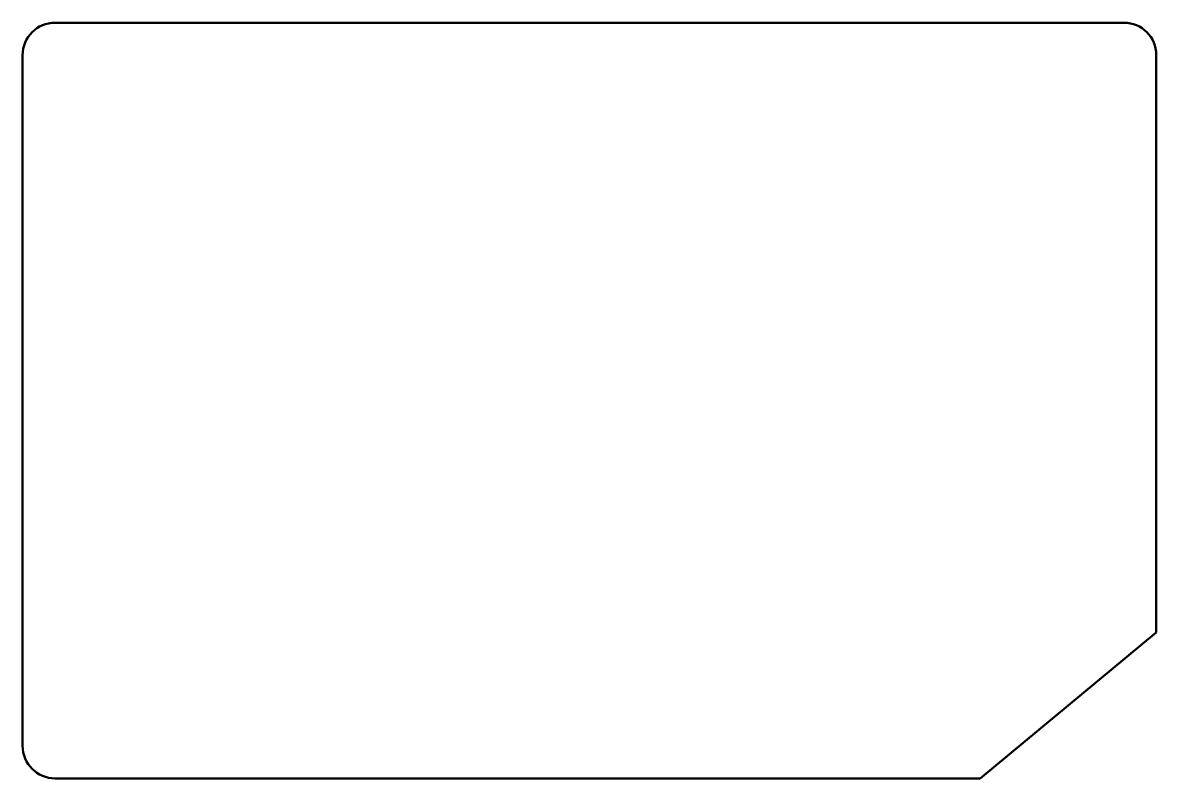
# Model space of a CAD drawing. Header units: millimetres. Extents: x 1 to 211, y 1 to 141.
import ezdxf

# ---------------------------------------------------------------- set-up
doc = ezdxf.new("R2010")
doc.units = ezdxf.units.MM
doc.layers.add('IV_OUTER_PROFILE', color=7, linetype='Continuous', lineweight=50)

msp = doc.modelspace()

# ---------------------------------------------------------------- linework, layer by layer
at = {"layer": 'IV_OUTER_PROFILE'}
for p, q in [((7.24, 141.24), (205.24, 141.24)), ((1.24, 7.24), (1.24, 135.24)), ((211.24, 135.24), (211.24, 28.24)), ((211.24, 28.24), (178.63, 1.24)), ((178.63, 1.24), (7.24, 1.24))]:
    msp.add_line(p, q, dxfattribs=at)
for centre, start, end in [((7.24, 135.24), 90, 180), ((205.24, 135.24), 0, 90), ((7.24, 7.24), 180, 270)]:
    msp.add_arc(centre, 6, start, end, dxfattribs=at)

doc.saveas('drawing.dxf')
